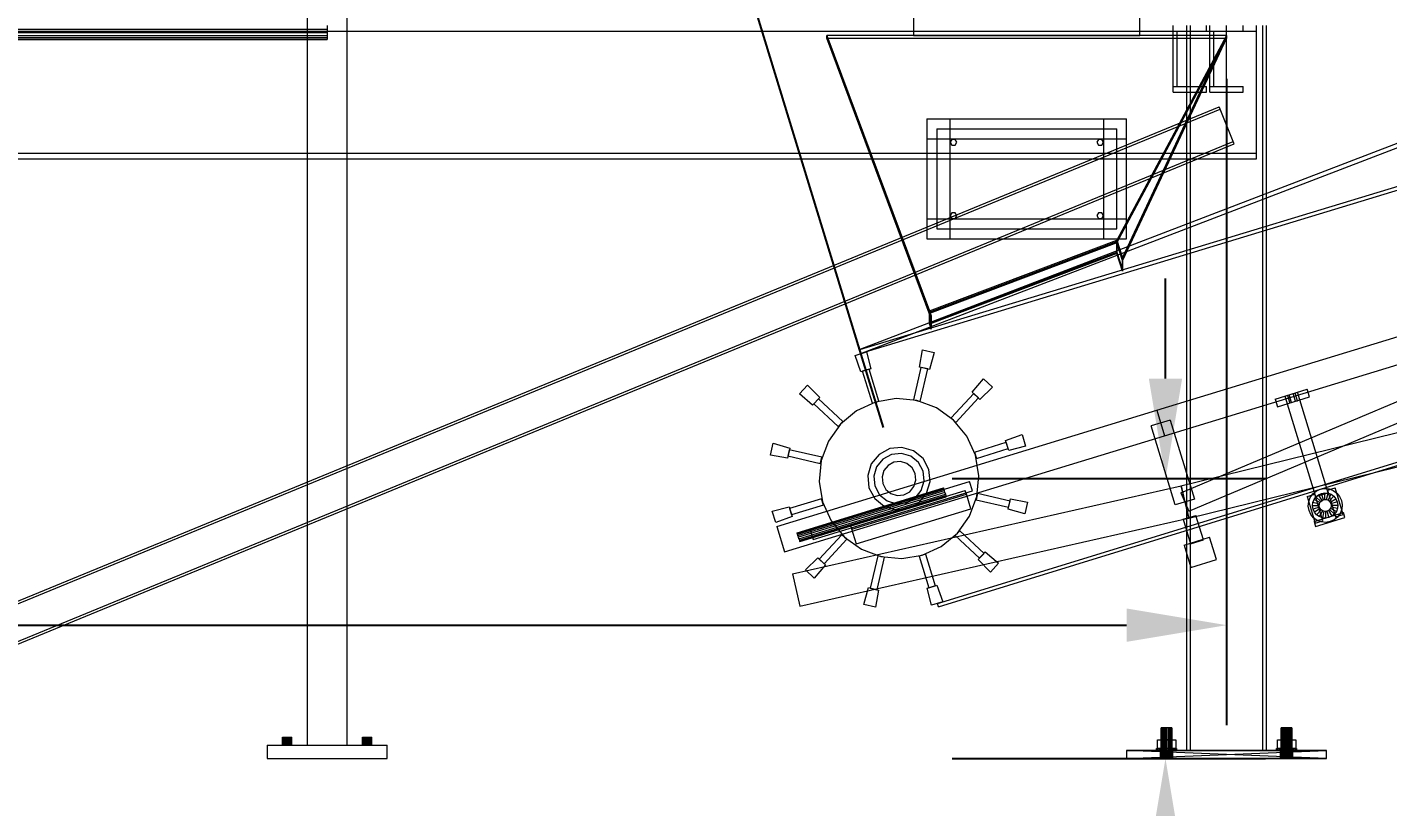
# Model space of a CAD drawing. Header units: millimetres. Extents: x -1970 to 34302, y -65268 to 6837.
# Drawn here: x 14969 to 17011, y -73 to 1097 of the extents above; entities that cross this region are included whole.
import ezdxf

# ---------------------------------------------------------------- set-up
doc = ezdxf.new("R2010")
doc.units = ezdxf.units.MM
for name, color, linetype, lineweight in [('COTAS_O', 1, 'Continuous', 0), ('COTAS_P', 1, 'Continuous', 0), ('lateral_C02', 7, 'Continuous', 0), ('lateral_mezcladora', 7, 'Continuous', 0), ('lateral_mix-C02', 7, 'Continuous', 0)]:
    doc.layers.add(name, color=color, linetype=linetype, lineweight=lineweight)
doc.dimstyles.new('R19_100', dxfattribs={"dimtxt": 250, "dimasz": 150, "dimexe": 150, "dimexo": 80, "dimgap": 100, "dimtad": 1, "dimtih": 1, "dimtoh": 1, "dimdsep": 46, "dimcen": 0.09, "dimadec": 0, "dimazin": 0, "dimtfac": 1, "dimtdec": 4, "dimtofl": 0, "dimtmove": 0, "dimatfit": 3, "dimfxl": 1, "dimtolj": 1, "dimtzin": 0, "dimarcsym": 0})

# ---------------------------------------------------------------- blocks, each defined once
blk = doc.blocks.new('*D3')
at = {"layer": 'COTAS_P', "color": 0, "lineweight": -2, "transparency": 16777216}
for p, q in [((25334.8, 3271.6), (25051.3, 4199.2)), ((16158.2, 1324.5), (24951.7, 4011.9)), ((16254.4, 496.5), (15970.9, 1424.2))]:
    blk.add_line(p, q, dxfattribs=at)
at = {"layer": 'COTAS_P', "color": 0, "transparency": 16777216}
for points in [[(24944.4, 4035.8), (24959, 3988), (25095.1, 4055.8)], [(16150.9, 1348.5), (16165.5, 1300.6), (16014.7, 1280.7)]]:
    blk.add_solid(points, dxfattribs=at)
at = {"layer": 'Defpoints', "color": 0, "transparency": 16777216}
for p in [(25095.1, 4055.8), (25358.2, 3195.1), (16277.8, 420)]:
    blk.add_point(p, dxfattribs=at)
blk = doc.blocks.new('*D4')
at = {"layer": 'COTAS_P', "color": 0, "lineweight": -2, "transparency": 16777216}
for p, q in [((16677.8, 570), (16677.8, 720)), ((16357.8, 420), (16827.8, 420)), ((16357.8, 0), (16827.8, 0)), ((16677.8, -150), (16677.8, -300))]:
    blk.add_line(p, q, dxfattribs=at)
at = {"layer": 'COTAS_P', "color": 0, "transparency": 16777216}
for points in [[(16652.8, 570), (16702.8, 570), (16677.8, 420)], [(16652.8, -150), (16702.8, -150), (16677.8, 0)]]:
    blk.add_solid(points, dxfattribs=at)
at = {"layer": 'Defpoints', "color": 0, "transparency": 16777216}
for p in [(16277.8, 420), (16677.8, 420), (16277.8, 0)]:
    blk.add_point(p, dxfattribs=at)
blk = doc.blocks.new('*D16')
at = {"layer": 'COTAS_O', "color": 0, "lineweight": -2, "transparency": 16777216}
for p, q in [((10569.5, 1020), (10569.5, 50)), ((16769.5, 1020), (16769.5, 50)), ((10719.5, 200), (16619.5, 200))]:
    blk.add_line(p, q, dxfattribs=at)
at = {"layer": 'COTAS_O', "color": 0, "transparency": 16777216}
for points in [[(10719.5, 225), (10719.5, 175), (10569.5, 200)], [(16619.5, 225), (16619.5, 175), (16769.5, 200)]]:
    blk.add_solid(points, dxfattribs=at)
at = {"layer": 'Defpoints', "color": 0, "transparency": 16777216}
for p in [(10569.5, 1100), (16769.5, 1100), (16769.5, 200)]:
    blk.add_point(p, dxfattribs=at)
blk = doc.blocks.new('*D22')
at = {"layer": 'COTAS_P', "color": 0, "lineweight": -2, "transparency": 16777216}
for p, q in [((112.7, -80), (112.7, -2650)), ((34302.1, -80), (34302.1, -2650)), ((262.7, -2500), (34152.1, -2500))]:
    blk.add_line(p, q, dxfattribs=at)
at = {"layer": 'COTAS_P', "color": 0, "transparency": 16777216}
for points in [[(262.7, -2475), (262.7, -2525), (112.7, -2500)], [(34152.1, -2475), (34152.1, -2525), (34302.1, -2500)]]:
    blk.add_solid(points, dxfattribs=at)
at = {"layer": 'Defpoints', "color": 0, "transparency": 16777216}
for p in [(112.7, 0), (34302.1, 0), (34302.1, -2500)]:
    blk.add_point(p, dxfattribs=at)

msp = doc.modelspace()

# ---------------------------------------------------------------- linework, layer by layer
at = {"layer": 'lateral_C02'}
for p, q in [((16335.427, 232.465), (25411.088, 3023.01)), ((16336.897, 227.686), (25412.557, 3018.231)), ((17117.237, 958.241), (16218.999, 613.472)), ((16220.742, 607.731), (17118.98, 952.5)), ((16218.999, 613.472), (17137.241, 892.383)), ((17138.984, 886.642), (16220.742, 607.731)), ((16664.683, 522.561), (17812.288, 873.28)), ((16700.934, 398.667), (17812.298, 867.971)), ((16712.605, 371.03), (17823.969, 840.334)), ((16676.374, 484.308), (17823.979, 835.026)), ((16700.787, 409.122), (17867.681, 696.723)), ((16712.752, 360.575), (17879.647, 648.175)), ((16220.742, 607.731), (16218.999, 613.472)), ((16308.389, 587.219), (16313.109, 612.99)), ((16313.109, 612.99), (16330.641, 608.941)), ((16211.878, 604.807), (16229.086, 610.065)), ((16220.677, 580.128), (16211.878, 604.807)), ((16229.086, 610.065), (16235.587, 584.685)), ((16330.641, 608.941), (16323.58, 583.71)), ((16235.587, 584.685), (16220.677, 580.128)), ((16232.861, 584.039), (16223.298, 581.116)), ((16237.911, 533.299), (16223.298, 581.116)), ((16247.474, 536.222), (16232.861, 584.039)), ((16299.9, 538.047), (16311.153, 586.764)), ((16323.58, 583.71), (16308.389, 587.219)), ((16309.643, 535.796), (16320.896, 584.513)), ((16320.896, 584.513), (16311.153, 586.764)), ((16128.302, 547.104), (16140.575, 560.262)), ((16140.575, 560.262), (16158.895, 541.532)), ((16387.896, 549.504), (16404.869, 569.462)), ((16418.027, 557.189), (16399.297, 538.869)), ((16404.869, 569.462), (16418.027, 557.189)), ((16842.564, 539.279), (16890.381, 553.893)), ((16893.888, 542.417), (16890.381, 553.893)), ((16148.261, 530.131), (16128.302, 547.104)), ((16158.895, 541.532), (16148.261, 530.131)), ((16156.858, 539.61), (16150.037, 532.297)), ((16186.601, 498.193), (16150.037, 532.297)), ((16193.422, 505.506), (16156.858, 539.61)), ((16242.693, 534.76), (16214.186, 521.773)), ((16237.911, 533.299), (16247.474, 536.222)), ((16273.59, 539.927), (16242.693, 534.76)), ((16304.772, 536.921), (16273.59, 539.927)), ((16299.9, 538.047), (16309.643, 535.796)), ((16334.113, 525.947), (16304.772, 536.921)), ((16355.958, 511.164), (16390.062, 547.728)), ((16363.271, 504.343), (16397.375, 540.907)), ((16399.297, 538.869), (16387.896, 549.504)), ((16397.375, 540.907), (16390.062, 547.728)), ((16842.564, 539.279), (16846.071, 527.803)), ((16846.071, 527.803), (16893.888, 542.417)), ((16856.909, 543.663), (16876.036, 549.509)), ((16856.909, 543.663), (16902.963, 392.967)), ((16860.734, 544.832), (16863.603, 545.709)), ((16860.734, 544.832), (16864.242, 533.356)), ((16863.603, 545.709), (16869.342, 547.463)), ((16867.111, 534.233), (16863.603, 545.709)), ((16867.111, 534.233), (16864.242, 533.356)), ((16867.111, 534.233), (16872.849, 535.987)), ((16869.342, 547.463), (16872.211, 548.34)), ((16872.849, 535.987), (16869.342, 547.463)), ((16875.718, 536.864), (16872.211, 548.34)), ((16872.849, 535.987), (16875.718, 536.864)), ((16922.09, 398.812), (16876.036, 549.509)), ((16094.515, 348.312), (16664.683, 522.561)), ((16214.186, 521.773), (16190.011, 501.85)), ((16359.614, 507.753), (16334.113, 525.947)), ((16355.958, 511.164), (16363.271, 504.343)), ((16664.683, 522.561), (16676.374, 484.308)), ((16190.011, 501.85), (16171.817, 476.348)), ((16186.601, 498.193), (16193.422, 505.506)), ((16379.537, 483.579), (16359.614, 507.753)), ((16684.874, 507.818), (16656.184, 499.05)), ((16692.425, 380.465), (16656.184, 499.05)), ((16684.874, 507.818), (16721.115, 389.233)), ((16084.774, 455.344), (16088.824, 472.876)), ((16088.824, 472.876), (16114.055, 465.815)), ((16106.206, 310.059), (16676.374, 484.308)), ((16171.817, 476.348), (16160.843, 447.007)), ((16392.525, 455.072), (16379.537, 483.579)), ((16391.064, 459.854), (16438.881, 474.467)), ((16437.893, 477.088), (16462.571, 485.886)), ((16442.449, 462.178), (16437.893, 477.088)), ((16441.803, 464.903), (16438.881, 474.467)), ((16462.571, 485.886), (16467.83, 468.678)), ((16110.546, 450.624), (16084.774, 455.344)), ((16114.055, 465.815), (16110.546, 450.624)), ((16113.251, 463.132), (16111.001, 453.388)), ((16159.718, 442.135), (16111.001, 453.388)), ((16161.969, 451.879), (16113.251, 463.132)), ((16159.718, 442.135), (16161.969, 451.879)), ((16247.873, 456.27), (16236.269, 442.07)), ((16253.597, 449.324), (16244.215, 437.844)), ((16264.028, 464.948), (16247.873, 456.27)), ((16266.659, 456.341), (16253.597, 449.324)), ((16282.275, 466.783), (16264.028, 464.948)), ((16281.411, 457.825), (16266.659, 456.341)), ((16295.608, 453.55), (16281.411, 457.825)), ((16299.834, 461.496), (16282.275, 466.783)), ((16307.089, 444.168), (16295.608, 453.55)), ((16314.034, 449.892), (16299.834, 461.496)), ((16322.712, 433.736), (16314.034, 449.892)), ((16391.064, 459.854), (16393.986, 450.29)), ((16397.692, 424.175), (16392.525, 455.072)), ((16393.986, 450.29), (16441.803, 464.903)), ((16467.83, 468.678), (16442.449, 462.178)), ((16160.843, 447.007), (16157.837, 415.825)), ((16236.269, 442.07), (16230.981, 424.51)), ((16244.215, 437.844), (16239.94, 423.646)), ((16255.251, 431.974), (16252.382, 422.447)), ((16261.547, 439.678), (16255.251, 431.974)), ((16270.312, 444.387), (16261.547, 439.678)), ((16280.212, 445.382), (16270.312, 444.387)), ((16289.739, 442.514), (16280.212, 445.382)), ((16297.443, 436.218), (16289.739, 442.514)), ((16302.151, 427.453), (16297.443, 436.218)), ((16314.105, 431.106), (16307.089, 444.168)), ((16315.589, 416.354), (16314.105, 431.106)), ((16324.548, 415.49), (16322.712, 433.736)), ((16118.215, 277.06), (16701.243, 409.23)), ((16144.543, 342.688), (16383.628, 415.755)), ((16157.837, 415.825), (16163.004, 384.928)), ((16230.981, 424.51), (16232.817, 406.264)), ((16239.94, 423.646), (16241.424, 408.894)), ((16241.424, 408.894), (16248.44, 395.832)), ((16252.382, 422.447), (16253.378, 412.547)), ((16253.378, 412.547), (16258.086, 403.782)), ((16300.278, 408.026), (16303.147, 417.553)), ((16303.147, 417.553), (16302.151, 427.453)), ((16311.315, 402.156), (16315.589, 416.354)), ((16319.261, 397.93), (16324.548, 415.49)), ((16388.012, 401.41), (16383.628, 415.755)), ((16394.686, 392.993), (16397.692, 424.175)), ((16700.787, 409.122), (16712.752, 360.575)), ((16701.243, 409.23), (16712.297, 360.467)), ((16161.543, 389.71), (16113.726, 375.097)), ((16124.832, 338.756), (16344.79, 405.977)), ((16124.988, 338.246), (16344.945, 405.467)), ((16125.431, 336.795), (16345.389, 404.016)), ((16126.095, 334.623), (16346.053, 401.844)), ((16346.835, 399.282), (16126.878, 332.061)), ((16127.661, 329.5), (16347.618, 396.721)), ((16128.325, 327.328), (16348.282, 394.549)), ((16128.768, 325.877), (16348.726, 393.098)), ((16128.924, 325.367), (16348.881, 392.588)), ((16148.927, 328.343), (16388.012, 401.41)), ((16164.465, 380.146), (16161.543, 389.71)), ((16205.138, 349.705), (16377.279, 402.312)), ((16206.308, 345.879), (16378.448, 398.487)), ((16206.892, 343.967), (16379.033, 396.574)), ((16232.817, 406.264), (16241.495, 390.108)), ((16241.495, 390.108), (16255.695, 378.504)), ((16248.44, 395.832), (16259.921, 386.45)), ((16258.086, 403.782), (16265.791, 397.486)), ((16265.791, 397.486), (16275.318, 394.618)), ((16275.318, 394.618), (16285.217, 395.613)), ((16285.217, 395.613), (16293.982, 400.322)), ((16288.871, 383.659), (16301.932, 390.676)), ((16293.982, 400.322), (16300.278, 408.026)), ((16301.932, 390.676), (16311.315, 402.156)), ((16307.656, 383.73), (16319.261, 397.93)), ((16344.945, 405.467), (16344.79, 405.977)), ((16345.389, 404.016), (16344.945, 405.467)), ((16346.053, 401.844), (16345.389, 404.016)), ((16346.835, 399.282), (16346.053, 401.844)), ((16346.835, 399.282), (16347.618, 396.721)), ((16347.618, 396.721), (16348.282, 394.549)), ((16348.282, 394.549), (16348.726, 393.098)), ((16348.726, 393.098), (16348.881, 392.588)), ((16379.033, 396.574), (16377.279, 402.312)), ((16385.755, 374.579), (16378.448, 398.487)), ((16383.712, 363.652), (16394.686, 392.993)), ((16395.811, 397.865), (16393.561, 388.121)), ((16393.561, 388.121), (16442.278, 376.868)), ((16395.811, 397.865), (16444.529, 386.612)), ((16441.475, 374.185), (16444.983, 389.376)), ((16444.983, 389.376), (16470.755, 384.656)), ((16721.115, 389.233), (16692.425, 380.465)), ((16700.934, 398.667), (16712.605, 371.03)), ((16890.318, 393.285), (16901.794, 396.792)), ((16890.318, 393.285), (16902.593, 353.119)), ((16892.747, 385.348), (16895.07, 391.559)), ((16895.07, 391.559), (16898.921, 396.957)), ((16898.921, 396.957), (16904.038, 401.174)), ((16898.983, 383.908), (16900.72, 388.554)), ((16900.72, 388.554), (16903.601, 392.591)), ((16909.549, 383.858), (16900.72, 388.554)), ((16914.069, 356.626), (16901.794, 396.792)), ((16902.963, 392.967), (16922.09, 398.812)), ((16903.601, 392.591), (16907.429, 395.746)), ((16910.914, 385.771), (16903.601, 392.591)), ((16904.038, 401.174), (16910.072, 403.923)), ((16907.429, 395.746), (16911.942, 397.802)), ((16912.727, 387.265), (16907.429, 395.746)), ((16910.072, 403.923), (16916.612, 405.017)), ((16911.942, 397.802), (16916.834, 398.62)), ((16914.865, 388.239), (16911.942, 397.802)), ((16912.727, 387.265), (16914.865, 388.239)), ((16914.865, 388.239), (16917.182, 388.627)), ((16916.612, 405.017), (16923.212, 404.38)), ((16917.182, 388.627), (16916.834, 398.62)), ((16916.834, 398.62), (16921.771, 398.145)), ((16917.182, 388.627), (16919.521, 388.401)), ((16919.521, 388.401), (16921.771, 398.145)), ((16919.521, 388.401), (16921.721, 387.578)), ((16920.921, 402.638), (16932.397, 406.145)), ((16920.921, 402.638), (16933.196, 362.472)), ((16921.721, 387.578), (16926.417, 396.407)), ((16921.771, 398.145), (16926.417, 396.407)), ((16923.212, 404.38), (16929.422, 402.058)), ((16923.634, 386.213), (16930.455, 393.526)), ((16925.128, 384.4), (16933.609, 389.699)), ((16926.417, 396.407), (16930.455, 393.526)), ((16929.422, 402.058), (16934.82, 398.206)), ((16930.455, 393.526), (16933.609, 389.699)), ((16944.672, 365.979), (16932.397, 406.145)), ((16933.609, 389.699), (16935.666, 385.185)), ((16934.82, 398.206), (16939.037, 393.09)), ((16939.037, 393.09), (16941.786, 387.056)), ((16087.699, 371.322), (16113.08, 377.822)), ((16092.958, 354.114), (16087.699, 371.322)), ((16113.08, 377.822), (16117.637, 362.912)), ((16113.726, 375.097), (16116.649, 365.533)), ((16164.465, 380.146), (16116.649, 365.533)), ((16163.004, 384.928), (16175.992, 356.421)), ((16213.614, 321.971), (16385.755, 374.579)), ((16255.695, 378.504), (16273.255, 373.217)), ((16259.921, 386.45), (16274.118, 382.175)), ((16273.255, 373.217), (16291.501, 375.052)), ((16274.118, 382.175), (16288.871, 383.659)), ((16291.501, 375.052), (16307.656, 383.73)), ((16466.705, 367.124), (16441.475, 374.185)), ((16442.278, 376.868), (16444.529, 386.612)), ((16470.755, 384.656), (16466.705, 367.124)), ((16892.111, 378.748), (16892.747, 385.348)), ((16893.204, 372.208), (16892.111, 378.748)), ((16895.953, 366.174), (16893.204, 372.208)), ((16898.507, 378.971), (16898.983, 383.908)), ((16908.501, 379.319), (16898.507, 378.971)), ((16899.325, 374.079), (16898.507, 378.971)), ((16908.726, 381.657), (16898.983, 383.908)), ((16908.888, 377.002), (16899.325, 374.079)), ((16901.381, 369.565), (16899.325, 374.079)), ((16900.76, 355.696), (16944.752, 369.14)), ((16909.862, 374.864), (16901.381, 369.565)), ((16904.536, 365.738), (16901.381, 369.565)), ((16911.356, 373.05), (16904.536, 365.738)), ((16908.501, 379.319), (16908.726, 381.657)), ((16908.888, 377.002), (16908.501, 379.319)), ((16913.269, 371.686), (16908.573, 362.857)), ((16908.726, 381.657), (16909.549, 383.858)), ((16909.862, 374.864), (16908.888, 377.002)), ((16909.549, 383.858), (16910.914, 385.771)), ((16911.356, 373.05), (16909.862, 374.864)), ((16910.914, 385.771), (16912.727, 387.265)), ((16913.269, 371.686), (16911.356, 373.05)), ((16915.47, 370.863), (16913.219, 361.119)), ((16915.47, 370.863), (16913.269, 371.686)), ((16917.808, 370.637), (16915.47, 370.863)), ((16920.126, 371.025), (16917.808, 370.637)), ((16917.808, 370.637), (16918.156, 360.643)), ((16922.264, 371.999), (16920.126, 371.025)), ((16920.126, 371.025), (16923.048, 361.462)), ((16921.721, 387.578), (16923.634, 386.213)), ((16924.077, 373.493), (16922.264, 371.999)), ((16922.264, 371.999), (16927.562, 363.518)), ((16923.634, 386.213), (16925.128, 384.4)), ((16925.441, 375.406), (16924.077, 373.493)), ((16924.077, 373.493), (16931.389, 366.672)), ((16925.128, 384.4), (16926.102, 382.262)), ((16926.264, 377.606), (16925.441, 375.406)), ((16925.441, 375.406), (16934.27, 370.71)), ((16935.666, 385.185), (16926.102, 382.262)), ((16926.102, 382.262), (16926.49, 379.945)), ((16926.49, 379.945), (16926.264, 377.606)), ((16926.264, 377.606), (16936.008, 375.356)), ((16926.49, 379.945), (16936.484, 380.293)), ((16934.27, 370.71), (16931.389, 366.672)), ((16936.008, 375.356), (16934.27, 370.71)), ((16935.666, 385.185), (16936.484, 380.293)), ((16936.484, 380.293), (16936.008, 375.356)), ((16939.921, 367.705), (16936.07, 362.307)), ((16942.244, 373.915), (16939.921, 367.705)), ((16941.786, 387.056), (16942.88, 380.516)), ((16942.88, 380.516), (16942.244, 373.915)), ((16947.09, 361.489), (16944.752, 369.14)), ((16117.637, 362.912), (16092.958, 354.114)), ((16094.515, 348.312), (16106.206, 310.059)), ((16129.269, 228.297), (16712.297, 360.467)), ((16175.992, 356.421), (16195.915, 332.247)), ((16205.138, 349.705), (16206.892, 343.967)), ((16365.518, 338.15), (16383.712, 363.652)), ((16704.221, 358.974), (16723.347, 364.819)), ((16704.221, 358.974), (16715.478, 322.138)), ((16734.605, 327.983), (16723.347, 364.819)), ((16900.17, 361.057), (16895.953, 366.174)), ((16905.568, 357.206), (16900.17, 361.057)), ((16900.76, 355.696), (16903.098, 348.045)), ((16902.593, 353.119), (16914.069, 356.626)), ((16903.098, 348.045), (16947.09, 361.489)), ((16908.573, 362.857), (16904.536, 365.738)), ((16911.779, 354.884), (16905.568, 357.206)), ((16913.219, 361.119), (16908.573, 362.857)), ((16918.379, 354.247), (16911.779, 354.884)), ((16918.156, 360.643), (16913.219, 361.119)), ((16923.048, 361.462), (16918.156, 360.643)), ((16924.919, 355.341), (16918.379, 354.247)), ((16927.562, 363.518), (16923.048, 361.462)), ((16930.953, 358.09), (16924.919, 355.341)), ((16931.389, 366.672), (16927.562, 363.518)), ((16936.07, 362.307), (16930.953, 358.09)), ((16933.196, 362.472), (16944.672, 365.979)), ((16124.988, 338.246), (16124.832, 338.756)), ((16125.431, 336.795), (16124.988, 338.246)), ((16126.095, 334.623), (16125.431, 336.795)), ((16126.878, 332.061), (16126.095, 334.623)), ((16127.661, 329.5), (16126.878, 332.061)), ((16127.661, 329.5), (16128.325, 327.328)), ((16128.325, 327.328), (16128.768, 325.877)), ((16144.543, 342.688), (16148.927, 328.343)), ((16192.259, 335.657), (16158.155, 299.093)), ((16199.571, 328.836), (16165.467, 292.272)), ((16199.571, 328.836), (16192.259, 335.657)), ((16195.915, 332.247), (16221.416, 314.053)), ((16206.308, 345.879), (16213.614, 321.971)), ((16341.344, 318.227), (16365.518, 338.15)), ((16368.928, 341.807), (16362.108, 334.494)), ((16362.108, 334.494), (16398.671, 300.39)), ((16368.928, 341.807), (16405.492, 307.703)), ((16705.623, 320.171), (16743.876, 331.862)), ((16715.478, 322.138), (16734.605, 327.983)), ((16754.105, 298.39), (16743.876, 331.862)), ((16128.768, 325.877), (16128.924, 325.367)), ((16221.416, 314.053), (16250.758, 303.079)), ((16317.618, 306.701), (16308.055, 303.778)), ((16312.836, 305.24), (16341.344, 318.227)), ((16317.618, 306.701), (16332.231, 258.884)), ((16396.634, 298.468), (16407.268, 309.869)), ((16398.671, 300.39), (16405.492, 307.703)), ((16407.268, 309.869), (16427.227, 292.896)), ((16705.623, 320.171), (16715.852, 286.7)), ((16137.502, 282.811), (16156.232, 301.131)), ((16167.634, 290.496), (16150.661, 270.538)), ((16156.232, 301.131), (16167.634, 290.496)), ((16158.155, 299.093), (16165.467, 292.272)), ((16245.886, 304.204), (16234.633, 255.487)), ((16255.629, 301.953), (16244.376, 253.236)), ((16255.629, 301.953), (16245.886, 304.204)), ((16250.758, 303.079), (16281.939, 300.073)), ((16281.939, 300.073), (16312.836, 305.24)), ((16308.055, 303.778), (16322.668, 255.961)), ((16414.954, 279.738), (16396.634, 298.468)), ((16427.227, 292.896), (16414.954, 279.738)), ((16715.852, 286.7), (16754.105, 298.39)), ((16118.215, 277.06), (16129.269, 228.297)), ((16150.661, 270.538), (16137.502, 282.811)), ((16224.888, 231.059), (16231.949, 256.29)), ((16231.949, 256.29), (16247.14, 252.781)), ((16234.633, 255.487), (16244.376, 253.236)), ((16247.14, 252.781), (16242.42, 227.01)), ((16319.942, 255.315), (16334.853, 259.872)), ((16326.443, 229.935), (16319.942, 255.315)), ((16322.668, 255.961), (16332.231, 258.884)), ((16334.853, 259.872), (16343.651, 235.193)), ((16242.42, 227.01), (16224.888, 231.059)), ((16343.651, 235.193), (16326.443, 229.935)), ((16336.897, 227.686), (16335.427, 232.465))]:
    msp.add_line(p, q, dxfattribs=at)
at = {"layer": 'lateral_mezcladora'}
for p, q in [((15389.529, 2610), (15389.529, 20)), ((15449.529, 20), (15449.529, 2610)), ((16299.529, 1115), (16299.529, 1085)), ((16639.529, 1085), (16639.529, 1115)), ((10494.529, 1091.5), (16814.529, 1091.5)), ((10569.529, 1091.5), (16769.529, 1091.5)), ((14869.529, 1094.513), (15419.529, 1094.513)), ((14869.529, 1089.4), (15419.529, 1089.4)), ((14869.529, 1085.009), (15419.529, 1085.009)), ((15419.529, 1100), (15419.529, 1094.513)), ((15419.529, 1094.513), (15419.529, 1089.4)), ((15419.529, 1089.4), (15419.529, 1085.009)), ((15419.529, 1085.009), (15419.529, 1081.64)), ((16299.529, 1085), (16639.529, 1085)), ((16689.529, 1091.5), (16689.529, 1100)), ((16689.529, 1091.5), (16739.529, 1091.5)), ((16689.529, 1091.5), (16695.529, 1091.5)), ((16689.529, 1008.5), (16689.529, 1091.5)), ((16695.529, 1008.5), (16695.529, 1091.5)), ((16709.529, 1100), (16709.529, 12)), ((16715.529, 12), (16715.529, 1100)), ((16739.529, 1091.5), (16739.529, 1100)), ((16744.529, 1091.5), (16744.529, 1100)), ((16744.529, 1091.5), (16794.529, 1091.5)), ((16744.529, 1091.5), (16750.529, 1091.5)), ((16744.529, 1008.5), (16744.529, 1091.5)), ((16750.529, 1008.5), (16750.529, 1091.5)), ((16769.529, 1091.5), (16769.529, 1100)), ((16769.529, 908.5), (16769.529, 1091.5)), ((16794.529, 1091.5), (16794.529, 1100)), ((16814.529, 1091.5), (16814.529, 1100)), ((16814.529, 908.5), (16814.529, 1091.5)), ((16823.529, 1100), (16823.529, 12)), ((16829.529, 12), (16829.529, 1100)), ((14869.529, 1081.64), (15419.529, 1081.64)), ((14869.529, 1079.522), (15419.529, 1079.522)), ((14869.529, 1078.8), (15419.529, 1078.8)), ((15419.529, 1081.64), (15419.529, 1079.522)), ((15419.529, 1079.522), (15419.529, 1078.8)), ((16689.529, 1008.5), (16739.529, 1008.5)), ((16689.529, 1000), (16689.529, 1008.5)), ((16689.529, 1008.5), (16695.529, 1008.5)), ((16739.529, 1000), (16739.529, 1008.5)), ((16744.529, 1008.5), (16794.529, 1008.5)), ((16744.529, 1000), (16744.529, 1008.5)), ((16744.529, 1008.5), (16750.529, 1008.5)), ((16794.529, 1000), (16794.529, 1008.5)), ((16689.529, 1000), (16739.529, 1000)), ((16744.529, 1000), (16794.529, 1000)), ((14691.451, 127.745), (16758.117, 977.745)), ((14692.972, 124.046), (16759.639, 974.046)), ((16759.639, 974.046), (16758.117, 977.745)), ((16779.418, 925.954), (16759.639, 974.046)), ((14712.752, 75.954), (16779.418, 925.954)), ((14714.273, 72.255), (16780.94, 922.255)), ((16780.94, 922.255), (16779.418, 925.954)), ((10494.529, 908.5), (16814.529, 908.5)), ((10494.529, 900), (16814.529, 900)), ((10569.529, 908.5), (16769.529, 908.5)), ((10569.529, 900), (16769.529, 900)), ((16769.529, 900), (16769.529, 908.5)), ((16814.529, 900), (16814.529, 908.5)), ((16671.801, 46), (16671.529, 46)), ((16671.529, 0), (16671.529, 46)), ((16672.6, 46), (16671.801, 46)), ((16671.801, 0), (16671.801, 46)), ((16673.872, 46), (16672.6, 46)), ((16672.6, 0), (16672.6, 46)), ((16675.529, 46), (16673.872, 46)), ((16673.872, 0), (16673.872, 46)), ((16677.458, 46), (16675.529, 46)), ((16675.529, 0), (16675.529, 46)), ((16679.529, 46), (16677.458, 46)), ((16677.458, 0), (16677.458, 46)), ((16681.599, 46), (16679.529, 46)), ((16679.529, 0), (16679.529, 46)), ((16683.529, 46), (16681.599, 46)), ((16681.599, 0), (16681.599, 46)), ((16685.185, 46), (16683.529, 46)), ((16683.529, 0), (16683.529, 46)), ((16686.457, 46), (16685.185, 46)), ((16685.185, 0), (16685.185, 46)), ((16687.256, 46), (16686.457, 46)), ((16686.457, 0), (16686.457, 46)), ((16687.529, 46), (16687.256, 46)), ((16687.256, 0), (16687.256, 46)), ((16687.529, 46), (16687.529, 0)), ((16851.801, 46), (16851.529, 46)), ((16851.529, 0), (16851.529, 46)), ((16852.6, 46), (16851.801, 46)), ((16851.801, 0), (16851.801, 46)), ((16853.872, 46), (16852.6, 46)), ((16852.6, 0), (16852.6, 46)), ((16855.529, 46), (16853.872, 46)), ((16853.872, 0), (16853.872, 46)), ((16857.458, 46), (16855.529, 46)), ((16855.529, 0), (16855.529, 46)), ((16859.529, 46), (16857.458, 46)), ((16857.458, 0), (16857.458, 46)), ((16861.599, 46), (16859.529, 46)), ((16859.529, 0), (16859.529, 46)), ((16863.529, 46), (16861.599, 46)), ((16861.599, 0), (16861.599, 46)), ((16865.185, 46), (16863.529, 46)), ((16863.529, 0), (16863.529, 46)), ((16866.457, 46), (16865.185, 46)), ((16865.185, 0), (16865.185, 46)), ((16867.256, 46), (16866.457, 46)), ((16866.457, 0), (16866.457, 46)), ((16867.529, 46), (16867.256, 46)), ((16867.256, 0), (16867.256, 46)), ((16867.529, 46), (16867.529, 0)), ((15352.529, 32), (15352.767, 32)), ((15352.529, 32), (15352.529, 20)), ((15352.767, 32), (15353.466, 32)), ((15352.767, 20), (15352.767, 32)), ((15353.466, 32), (15354.579, 32)), ((15353.466, 20), (15353.466, 32)), ((15354.579, 32), (15356.029, 32)), ((15354.579, 20), (15354.579, 32)), ((15356.029, 32), (15357.717, 32)), ((15356.029, 20), (15356.029, 32)), ((15357.717, 32), (15359.529, 32)), ((15357.717, 20), (15357.717, 32)), ((15359.529, 32), (15361.34, 32)), ((15359.529, 20), (15359.529, 32)), ((15361.34, 32), (15363.029, 32)), ((15361.34, 20), (15361.34, 32)), ((15363.029, 32), (15364.478, 32)), ((15363.029, 20), (15363.029, 32)), ((15364.478, 32), (15365.591, 32)), ((15364.478, 20), (15364.478, 32)), ((15365.591, 32), (15366.29, 32)), ((15365.591, 20), (15365.591, 32)), ((15366.29, 32), (15366.529, 32)), ((15366.29, 20), (15366.29, 32)), ((15366.529, 20), (15366.529, 32)), ((15472.529, 32), (15472.767, 32)), ((15472.529, 32), (15472.529, 20)), ((15472.767, 32), (15473.466, 32)), ((15472.767, 20), (15472.767, 32)), ((15473.466, 32), (15474.579, 32)), ((15473.466, 20), (15473.466, 32)), ((15474.579, 32), (15476.029, 32)), ((15474.579, 20), (15474.579, 32)), ((15476.029, 32), (15477.717, 32)), ((15476.029, 20), (15476.029, 32)), ((15477.717, 32), (15479.529, 32)), ((15477.717, 20), (15477.717, 32)), ((15479.529, 32), (15481.34, 32)), ((15479.529, 20), (15479.529, 32)), ((15481.34, 32), (15483.029, 32)), ((15481.34, 20), (15481.34, 32)), ((15483.029, 32), (15484.478, 32)), ((15483.029, 20), (15483.029, 32)), ((15484.478, 32), (15485.591, 32)), ((15484.478, 20), (15484.478, 32)), ((15485.591, 32), (15486.29, 32)), ((15485.591, 20), (15485.591, 32)), ((15486.29, 32), (15486.529, 32)), ((15486.29, 20), (15486.29, 32)), ((15486.529, 20), (15486.529, 32)), ((16665.679, 15), (16665.679, 28)), ((16665.679, 28), (16672.604, 28)), ((16665.679, 28), (16671.529, 28)), ((16675.529, 28), (16671.529, 28)), ((16671.529, 28), (16671.529, 15)), ((16672.604, 15), (16672.604, 28)), ((16672.604, 28), (16686.454, 28)), ((16672.604, 28), (16675.529, 28)), ((16683.529, 28), (16675.529, 28)), ((16675.529, 28), (16675.529, 15)), ((16687.529, 28), (16683.529, 28)), ((16683.529, 28), (16683.529, 15)), ((16686.454, 28), (16683.529, 28)), ((16686.454, 15), (16686.454, 28)), ((16686.454, 28), (16693.379, 28)), ((16687.529, 15), (16687.529, 28)), ((16687.529, 28), (16693.379, 28)), ((16693.379, 28), (16693.379, 15)), ((16845.679, 15), (16845.679, 28)), ((16845.679, 28), (16852.604, 28)), ((16845.679, 28), (16851.529, 28)), ((16855.529, 28), (16851.529, 28)), ((16851.529, 28), (16851.529, 15)), ((16852.604, 15), (16852.604, 28)), ((16852.604, 28), (16866.454, 28)), ((16852.604, 28), (16855.529, 28)), ((16863.529, 28), (16855.529, 28)), ((16855.529, 28), (16855.529, 15)), ((16867.529, 28), (16863.529, 28)), ((16863.529, 28), (16863.529, 15)), ((16866.454, 28), (16863.529, 28)), ((16866.454, 15), (16866.454, 28)), ((16866.454, 28), (16873.379, 28)), ((16867.529, 15), (16867.529, 28)), ((16867.529, 28), (16873.379, 28)), ((16873.379, 28), (16873.379, 15)), ((15329.529, 20), (15509.529, 20)), ((15329.529, 20), (15329.529, 0)), ((15329.529, 0), (15509.529, 0)), ((15352.767, 20), (15352.529, 20)), ((15352.767, 20), (15353.466, 20)), ((15353.466, 20), (15354.579, 20)), ((15354.579, 20), (15356.029, 20)), ((15356.029, 20), (15357.717, 20)), ((15357.717, 20), (15359.529, 20)), ((15359.529, 20), (15361.34, 20)), ((15361.34, 20), (15363.029, 20)), ((15363.029, 20), (15364.478, 20)), ((15364.478, 20), (15365.591, 20)), ((15365.591, 20), (15366.29, 20)), ((15366.29, 20), (15366.529, 20)), ((15389.529, 20), (15449.529, 20)), ((15472.767, 20), (15472.529, 20)), ((15472.767, 20), (15473.466, 20)), ((15473.466, 20), (15474.579, 20)), ((15474.579, 20), (15476.029, 20)), ((15476.029, 20), (15477.717, 20)), ((15477.717, 20), (15479.529, 20)), ((15479.529, 20), (15481.34, 20)), ((15481.34, 20), (15483.029, 20)), ((15483.029, 20), (15484.478, 20)), ((15484.478, 20), (15485.591, 20)), ((15485.591, 20), (15486.29, 20)), ((15486.29, 20), (15486.529, 20)), ((15509.529, 0), (15509.529, 20)), ((16670.529, 12), (16619.529, 12)), ((16619.529, 12), (16670.702, 12)), ((16619.529, 12), (16671.214, 12)), ((16619.529, 12), (16672.045, 12)), ((16619.529, 12), (16673.165, 12)), ((16619.529, 12), (16674.528, 12)), ((16619.529, 12), (16676.084, 12)), ((16619.529, 12), (16677.773, 12)), ((16619.529, 12), (16679.529, 12)), ((16619.529, 12), (16681.284, 12)), ((16919.529, 12), (16619.529, 12)), ((16619.529, 12), (16682.973, 12)), ((16619.529, 12), (16684.529, 12)), ((16619.529, 12), (16685.893, 12)), ((16919.529, 0), (16619.529, 12)), ((16619.529, 12), (16619.529, 0)), ((16619.529, 0), (16919.529, 12)), ((16619.529, 0), (16670.529, 0)), ((16670.702, 0), (16619.529, 0)), ((16671.214, 0), (16619.529, 0)), ((16672.045, 0), (16619.529, 0)), ((16673.165, 0), (16619.529, 0)), ((16674.528, 0), (16619.529, 0)), ((16676.084, 0), (16619.529, 0)), ((16677.773, 0), (16619.529, 0)), ((16679.529, 0), (16619.529, 0)), ((16681.284, 0), (16619.529, 0)), ((16619.529, 0), (16919.529, 0)), ((16682.973, 0), (16619.529, 0)), ((16684.529, 0), (16619.529, 0)), ((16685.893, 0), (16619.529, 0)), ((16664.529, 12), (16664.529, 15)), ((16664.529, 15), (16665.04, 15)), ((16664.529, 15), (16670.529, 15)), ((16665.04, 12), (16664.529, 12)), ((16670.529, 12), (16664.529, 12)), ((16665.04, 12), (16665.04, 15)), ((16665.04, 15), (16666.538, 15)), ((16665.04, 15), (16670.835, 15)), ((16666.538, 12), (16665.04, 12)), ((16670.835, 12), (16665.04, 12)), ((16672.604, 15), (16665.679, 15)), ((16671.529, 15), (16665.679, 15)), ((16666.538, 12), (16666.538, 15)), ((16666.538, 15), (16668.922, 15)), ((16666.538, 15), (16671.734, 15)), ((16668.922, 12), (16666.538, 12)), ((16671.734, 12), (16666.538, 12)), ((16668.922, 12), (16668.922, 15)), ((16668.922, 15), (16672.029, 15)), ((16668.922, 15), (16673.165, 15)), ((16672.029, 12), (16668.922, 12)), ((16673.165, 12), (16668.922, 12)), ((16670.835, 15), (16670.529, 15)), ((16670.529, 15), (16670.529, 12)), ((16670.702, 12), (16670.529, 12)), ((16670.529, 0), (16670.702, 12)), ((16670.529, 0), (16670.529, 12)), ((16670.702, 0), (16670.529, 12)), ((16670.529, 12), (16670.835, 12)), ((16670.529, 0), (16670.702, 0)), ((16671.214, 12), (16670.702, 12)), ((16670.702, 0), (16671.214, 12)), ((16670.702, 0), (16670.702, 12)), ((16671.214, 0), (16670.702, 12)), ((16670.702, 0), (16671.214, 0)), ((16671.734, 15), (16670.835, 15)), ((16670.835, 15), (16670.835, 12)), ((16670.835, 12), (16671.734, 12)), ((16672.045, 12), (16671.214, 12)), ((16671.214, 0), (16672.045, 12)), ((16671.214, 0), (16671.214, 12)), ((16672.045, 0), (16671.214, 12)), ((16671.214, 0), (16672.045, 0)), ((16671.529, 15), (16675.529, 15)), ((16671.801, 0), (16671.529, 0)), ((16673.165, 15), (16671.734, 15)), ((16671.734, 15), (16671.734, 12)), ((16671.734, 12), (16673.165, 12)), ((16672.6, 0), (16671.801, 0)), ((16672.029, 12), (16672.029, 15)), ((16672.029, 15), (16675.646, 15)), ((16672.029, 15), (16675.029, 15)), ((16675.646, 12), (16672.029, 12)), ((16675.029, 12), (16672.029, 12)), ((16673.165, 12), (16672.045, 12)), ((16672.045, 12), (16685.893, 12)), ((16672.045, 0), (16673.165, 12)), ((16672.045, 0), (16672.045, 12)), ((16673.165, 0), (16672.045, 12)), ((16672.045, 0), (16673.165, 0)), ((16685.893, 0), (16672.045, 0)), ((16673.872, 0), (16672.6, 0)), ((16686.454, 15), (16672.604, 15)), ((16675.529, 15), (16672.604, 15)), ((16675.029, 15), (16673.165, 15)), ((16673.165, 15), (16673.165, 12)), ((16674.528, 12), (16673.165, 12)), ((16673.165, 12), (16685.893, 12)), ((16673.165, 12), (16859.529, 12)), ((16673.165, 12), (16861.284, 12)), ((16673.165, 12), (16862.973, 12)), ((16673.165, 12), (16864.529, 12)), ((16673.165, 12), (16865.893, 12)), ((16673.165, 0), (16674.528, 12)), ((16673.165, 0), (16673.165, 12)), ((16674.528, 0), (16673.165, 12)), ((16673.165, 12), (16675.029, 12)), ((16673.165, 0), (16674.528, 0)), ((16685.893, 0), (16673.165, 0)), ((16859.529, 0), (16673.165, 0)), ((16861.284, 0), (16673.165, 0)), ((16862.973, 0), (16673.165, 0)), ((16864.529, 0), (16673.165, 0)), ((16865.893, 0), (16673.165, 0)), ((16675.529, 0), (16673.872, 0)), ((16676.084, 12), (16674.528, 12)), ((16674.528, 12), (16865.893, 12)), ((16674.528, 0), (16676.084, 12)), ((16674.528, 0), (16674.528, 12)), ((16676.084, 0), (16674.528, 12)), ((16674.528, 0), (16676.084, 0)), ((16865.893, 0), (16674.528, 0)), ((16677.199, 15), (16675.029, 15)), ((16675.029, 15), (16675.029, 12)), ((16675.029, 12), (16677.199, 12)), ((16675.529, 15), (16683.529, 15)), ((16677.458, 0), (16675.529, 0)), ((16675.646, 12), (16675.646, 15)), ((16675.646, 15), (16679.529, 15)), ((16675.646, 15), (16677.199, 15)), ((16679.529, 12), (16675.646, 12)), ((16677.199, 12), (16675.646, 12)), ((16677.773, 12), (16676.084, 12)), ((16676.084, 12), (16865.893, 12)), ((16676.084, 0), (16677.773, 12)), ((16676.084, 0), (16676.084, 12)), ((16677.773, 0), (16676.084, 12)), ((16676.084, 0), (16677.773, 0)), ((16865.893, 0), (16676.084, 0)), ((16679.529, 15), (16677.199, 15)), ((16677.199, 15), (16677.199, 12)), ((16677.199, 12), (16679.529, 12)), ((16679.529, 0), (16677.458, 0)), ((16679.529, 12), (16677.773, 12)), ((16677.773, 12), (16919.529, 12)), ((16677.773, 12), (16865.893, 12)), ((16677.773, 0), (16679.529, 12)), ((16677.773, 0), (16677.773, 12)), ((16679.529, 0), (16677.773, 12)), ((16677.773, 0), (16679.529, 0)), ((16919.529, 0), (16677.773, 0)), ((16865.893, 0), (16677.773, 0)), ((16679.529, 12), (16679.529, 15)), ((16679.529, 15), (16683.411, 15)), ((16681.858, 15), (16679.529, 15)), ((16679.529, 12), (16681.284, 12)), ((16850.529, 12), (16679.529, 12)), ((16850.702, 12), (16679.529, 12)), ((16851.214, 12), (16679.529, 12)), ((16679.529, 12), (16919.529, 12)), ((16852.045, 12), (16679.529, 12)), ((16853.165, 12), (16679.529, 12)), ((16854.528, 12), (16679.529, 12)), ((16856.084, 12), (16679.529, 12)), ((16857.773, 12), (16679.529, 12)), ((16859.529, 12), (16679.529, 12)), ((16679.529, 12), (16865.893, 12)), ((16679.529, 0), (16681.284, 12)), ((16679.529, 0), (16679.529, 12)), ((16681.284, 0), (16679.529, 12)), ((16683.411, 12), (16679.529, 12)), ((16679.529, 12), (16681.858, 12)), ((16681.284, 0), (16679.529, 0)), ((16679.529, 0), (16850.529, 0)), ((16679.529, 0), (16850.702, 0)), ((16679.529, 0), (16851.214, 0)), ((16919.529, 0), (16679.529, 0)), ((16679.529, 0), (16852.045, 0)), ((16679.529, 0), (16853.165, 0)), ((16679.529, 0), (16854.528, 0)), ((16679.529, 0), (16856.084, 0)), ((16679.529, 0), (16857.773, 0)), ((16679.529, 0), (16859.529, 0)), ((16865.893, 0), (16679.529, 0)), ((16681.599, 0), (16679.529, 0)), ((16681.284, 12), (16682.973, 12)), ((16850.529, 12), (16681.284, 12)), ((16850.702, 12), (16681.284, 12)), ((16681.284, 0), (16682.973, 12)), ((16681.284, 0), (16681.284, 12)), ((16682.973, 0), (16681.284, 12)), ((16682.973, 0), (16681.284, 0)), ((16681.284, 0), (16850.529, 0)), ((16681.284, 0), (16850.702, 0)), ((16683.529, 0), (16681.599, 0)), ((16684.029, 15), (16681.858, 15)), ((16681.858, 15), (16681.858, 12)), ((16683.411, 15), (16681.858, 15)), ((16681.858, 12), (16684.029, 12)), ((16681.858, 12), (16683.411, 12)), ((16682.973, 12), (16684.529, 12)), ((16850.529, 12), (16682.973, 12)), ((16850.702, 12), (16682.973, 12)), ((16682.973, 0), (16684.529, 12)), ((16682.973, 0), (16682.973, 12)), ((16684.529, 0), (16682.973, 12)), ((16684.529, 0), (16682.973, 0)), ((16682.973, 0), (16850.529, 0)), ((16682.973, 0), (16850.702, 0)), ((16683.411, 12), (16683.411, 15)), ((16683.411, 15), (16687.029, 15)), ((16687.029, 12), (16683.411, 12)), ((16683.529, 15), (16687.529, 15)), ((16683.529, 15), (16686.454, 15)), ((16685.185, 0), (16683.529, 0)), ((16685.893, 15), (16684.029, 15)), ((16684.029, 15), (16684.029, 12)), ((16687.029, 15), (16684.029, 15)), ((16684.029, 12), (16685.893, 12)), ((16684.029, 12), (16687.029, 12)), ((16684.529, 12), (16685.893, 12)), ((16850.529, 12), (16684.529, 12)), ((16850.702, 12), (16684.529, 12)), ((16919.529, 12), (16684.529, 12)), ((16684.529, 12), (16859.529, 12)), ((16684.529, 0), (16685.893, 12)), ((16684.529, 0), (16684.529, 12)), ((16685.893, 0), (16684.529, 12)), ((16685.893, 0), (16684.529, 0)), ((16684.529, 0), (16850.529, 0)), ((16684.529, 0), (16850.702, 0)), ((16684.529, 0), (16919.529, 0)), ((16859.529, 0), (16684.529, 0)), ((16686.457, 0), (16685.185, 0)), ((16687.323, 15), (16685.893, 15)), ((16685.893, 15), (16685.893, 12)), ((16690.135, 15), (16685.893, 15)), ((16685.893, 12), (16687.012, 12)), ((16850.529, 12), (16685.893, 12)), ((16850.702, 12), (16685.893, 12)), ((16685.893, 12), (16859.529, 12)), ((16685.893, 0), (16687.012, 12)), ((16685.893, 0), (16685.893, 12)), ((16687.012, 0), (16685.893, 12)), ((16685.893, 12), (16687.323, 12)), ((16685.893, 12), (16690.135, 12)), ((16687.012, 0), (16685.893, 0)), ((16685.893, 0), (16850.529, 0)), ((16685.893, 0), (16850.702, 0)), ((16859.529, 0), (16685.893, 0)), ((16693.379, 15), (16686.454, 15)), ((16687.256, 0), (16686.457, 0)), ((16687.012, 12), (16687.843, 12)), ((16850.529, 12), (16687.012, 12)), ((16850.702, 12), (16687.012, 12)), ((16687.012, 12), (16859.529, 12)), ((16687.012, 0), (16687.843, 12)), ((16687.012, 0), (16687.012, 12)), ((16687.843, 0), (16687.012, 12)), ((16687.843, 0), (16687.012, 0)), ((16687.012, 0), (16850.529, 0)), ((16687.012, 0), (16850.702, 0)), ((16859.529, 0), (16687.012, 0)), ((16687.029, 12), (16687.029, 15)), ((16687.029, 15), (16690.135, 15)), ((16690.135, 12), (16687.029, 12)), ((16687.256, 0), (16687.529, 0)), ((16688.222, 15), (16687.323, 15)), ((16687.323, 15), (16687.323, 12)), ((16692.519, 15), (16687.323, 15)), ((16687.323, 12), (16688.222, 12)), ((16687.323, 12), (16692.519, 12)), ((16693.379, 15), (16687.529, 15)), ((16687.843, 12), (16688.356, 12)), ((16850.529, 12), (16687.843, 12)), ((16850.702, 12), (16687.843, 12)), ((16687.843, 12), (16859.529, 12)), ((16687.843, 0), (16688.356, 12)), ((16687.843, 0), (16687.843, 12)), ((16688.356, 0), (16687.843, 12)), ((16688.356, 0), (16687.843, 0)), ((16687.843, 0), (16850.529, 0)), ((16687.843, 0), (16850.702, 0)), ((16859.529, 0), (16687.843, 0)), ((16688.529, 15), (16688.222, 15)), ((16688.222, 15), (16688.222, 12)), ((16694.017, 15), (16688.222, 15)), ((16688.222, 12), (16688.529, 12)), ((16688.222, 12), (16694.017, 12)), ((16688.356, 12), (16688.529, 12)), ((16850.529, 12), (16688.356, 12)), ((16850.702, 12), (16688.356, 12)), ((16688.356, 12), (16859.529, 12)), ((16688.356, 0), (16688.529, 12)), ((16688.356, 0), (16688.356, 12)), ((16688.529, 0), (16688.356, 12)), ((16688.529, 0), (16688.356, 0)), ((16688.356, 0), (16850.529, 0)), ((16688.356, 0), (16850.702, 0)), ((16859.529, 0), (16688.356, 0)), ((16688.529, 12), (16688.529, 15)), ((16688.529, 15), (16694.529, 15)), ((16688.529, 12), (16850.529, 12)), ((16850.702, 12), (16688.529, 12)), ((16688.529, 12), (16851.214, 12)), ((16688.529, 12), (16852.045, 12)), ((16688.529, 12), (16853.165, 12)), ((16688.529, 12), (16854.528, 12)), ((16688.529, 12), (16856.084, 12)), ((16688.529, 12), (16857.773, 12)), ((16688.529, 12), (16859.529, 12)), ((16688.529, 12), (16688.529, 0)), ((16694.529, 12), (16688.529, 12)), ((16850.529, 0), (16688.529, 0)), ((16688.529, 0), (16850.702, 0)), ((16851.214, 0), (16688.529, 0)), ((16852.045, 0), (16688.529, 0)), ((16853.165, 0), (16688.529, 0)), ((16854.528, 0), (16688.529, 0)), ((16856.084, 0), (16688.529, 0)), ((16857.773, 0), (16688.529, 0)), ((16859.529, 0), (16688.529, 0)), ((16690.135, 12), (16690.135, 15)), ((16690.135, 15), (16692.519, 15)), ((16692.519, 12), (16690.135, 12)), ((16692.519, 12), (16692.519, 15)), ((16692.519, 15), (16694.017, 15)), ((16694.017, 12), (16692.519, 12)), ((16694.017, 12), (16694.017, 15)), ((16694.017, 15), (16694.529, 15)), ((16694.529, 12), (16694.017, 12)), ((16694.529, 15), (16694.529, 12)), ((16709.529, 12), (16829.529, 12)), ((16709.529, 12), (16715.529, 12)), ((16823.529, 12), (16829.529, 12)), ((16844.529, 12), (16844.529, 15)), ((16844.529, 15), (16845.04, 15)), ((16844.529, 15), (16850.529, 15)), ((16845.04, 12), (16844.529, 12)), ((16850.529, 12), (16844.529, 12)), ((16845.04, 12), (16845.04, 15)), ((16845.04, 15), (16846.538, 15)), ((16845.04, 15), (16850.835, 15)), ((16846.538, 12), (16845.04, 12)), ((16850.835, 12), (16845.04, 12)), ((16852.604, 15), (16845.679, 15)), ((16851.529, 15), (16845.679, 15)), ((16846.538, 12), (16846.538, 15)), ((16846.538, 15), (16848.922, 15)), ((16846.538, 15), (16851.734, 15)), ((16848.922, 12), (16846.538, 12)), ((16851.734, 12), (16846.538, 12)), ((16848.922, 12), (16848.922, 15)), ((16848.922, 15), (16852.029, 15)), ((16848.922, 15), (16853.165, 15)), ((16852.029, 12), (16848.922, 12)), ((16853.165, 12), (16848.922, 12)), ((16850.835, 15), (16850.529, 15)), ((16850.529, 15), (16850.529, 12)), ((16850.529, 12), (16850.702, 12)), ((16850.529, 0), (16850.702, 12)), ((16850.529, 0), (16850.529, 12)), ((16850.702, 0), (16850.529, 12)), ((16850.529, 12), (16850.835, 12)), ((16850.702, 0), (16850.529, 0)), ((16851.214, 12), (16850.702, 12)), ((16850.702, 0), (16851.214, 12)), ((16850.702, 0), (16850.702, 12)), ((16851.214, 0), (16850.702, 12)), ((16850.702, 0), (16851.214, 0)), ((16851.734, 15), (16850.835, 15)), ((16850.835, 15), (16850.835, 12)), ((16850.835, 12), (16851.734, 12)), ((16852.045, 12), (16851.214, 12)), ((16851.214, 0), (16852.045, 12)), ((16851.214, 0), (16851.214, 12)), ((16852.045, 0), (16851.214, 12)), ((16851.214, 0), (16852.045, 0)), ((16851.529, 15), (16855.529, 15)), ((16851.801, 0), (16851.529, 0)), ((16853.165, 15), (16851.734, 15)), ((16851.734, 15), (16851.734, 12)), ((16851.734, 12), (16853.165, 12)), ((16852.6, 0), (16851.801, 0)), ((16852.029, 12), (16852.029, 15)), ((16852.029, 15), (16855.646, 15)), ((16852.029, 15), (16855.029, 15)), ((16855.646, 12), (16852.029, 12)), ((16855.029, 12), (16852.029, 12)), ((16853.165, 12), (16852.045, 12)), ((16852.045, 0), (16853.165, 12)), ((16852.045, 0), (16852.045, 12)), ((16853.165, 0), (16852.045, 12)), ((16852.045, 0), (16853.165, 0)), ((16853.872, 0), (16852.6, 0)), ((16866.454, 15), (16852.604, 15)), ((16855.529, 15), (16852.604, 15)), ((16855.029, 15), (16853.165, 15)), ((16853.165, 15), (16853.165, 12)), ((16854.528, 12), (16853.165, 12)), ((16853.165, 0), (16854.528, 12)), ((16853.165, 0), (16853.165, 12)), ((16854.528, 0), (16853.165, 12)), ((16853.165, 12), (16855.029, 12)), ((16853.165, 0), (16854.528, 0)), ((16855.529, 0), (16853.872, 0)), ((16856.084, 12), (16854.528, 12)), ((16854.528, 12), (16919.529, 12)), ((16854.528, 0), (16856.084, 12)), ((16854.528, 0), (16854.528, 12)), ((16856.084, 0), (16854.528, 12)), ((16854.528, 0), (16856.084, 0)), ((16919.529, 0), (16854.528, 0)), ((16857.199, 15), (16855.029, 15)), ((16855.029, 15), (16855.029, 12)), ((16855.029, 12), (16857.199, 12)), ((16855.529, 15), (16863.529, 15)), ((16857.458, 0), (16855.529, 0)), ((16855.646, 12), (16855.646, 15)), ((16855.646, 15), (16859.529, 15)), ((16855.646, 15), (16857.199, 15)), ((16859.529, 12), (16855.646, 12)), ((16857.199, 12), (16855.646, 12)), ((16857.773, 12), (16856.084, 12)), ((16856.084, 12), (16919.529, 12)), ((16856.084, 0), (16857.773, 12)), ((16856.084, 0), (16856.084, 12)), ((16857.773, 0), (16856.084, 12)), ((16856.084, 0), (16857.773, 0)), ((16919.529, 0), (16856.084, 0)), ((16859.529, 15), (16857.199, 15)), ((16857.199, 15), (16857.199, 12)), ((16857.199, 12), (16859.529, 12)), ((16859.529, 0), (16857.458, 0)), ((16859.529, 12), (16857.773, 12)), ((16857.773, 12), (16919.529, 12)), ((16857.773, 0), (16859.529, 12)), ((16857.773, 0), (16857.773, 12)), ((16859.529, 0), (16857.773, 12)), ((16857.773, 0), (16859.529, 0)), ((16919.529, 0), (16857.773, 0)), ((16859.529, 12), (16859.529, 15)), ((16859.529, 15), (16863.411, 15)), ((16861.858, 15), (16859.529, 15)), ((16919.529, 12), (16859.529, 12)), ((16861.284, 12), (16859.529, 12)), ((16859.529, 12), (16865.893, 12)), ((16859.529, 12), (16867.012, 12)), ((16859.529, 12), (16867.843, 12)), ((16859.529, 12), (16868.356, 12)), ((16859.529, 12), (16868.529, 12)), ((16859.529, 0), (16861.284, 12)), ((16859.529, 0), (16859.529, 12)), ((16861.284, 0), (16859.529, 12)), ((16863.411, 12), (16859.529, 12)), ((16859.529, 12), (16861.858, 12)), ((16859.529, 0), (16919.529, 0)), ((16859.529, 0), (16861.284, 0)), ((16865.893, 0), (16859.529, 0)), ((16867.012, 0), (16859.529, 0)), ((16867.843, 0), (16859.529, 0)), ((16868.356, 0), (16859.529, 0)), ((16868.529, 0), (16859.529, 0)), ((16861.599, 0), (16859.529, 0)), ((16919.529, 12), (16861.284, 12)), ((16862.973, 12), (16861.284, 12)), ((16861.284, 12), (16868.529, 12)), ((16861.284, 0), (16862.973, 12)), ((16861.284, 0), (16861.284, 12)), ((16862.973, 0), (16861.284, 12)), ((16861.284, 0), (16919.529, 0)), ((16861.284, 0), (16862.973, 0)), ((16868.529, 0), (16861.284, 0)), ((16863.529, 0), (16861.599, 0)), ((16864.029, 15), (16861.858, 15)), ((16861.858, 15), (16861.858, 12)), ((16863.411, 15), (16861.858, 15)), ((16861.858, 12), (16864.029, 12)), ((16861.858, 12), (16863.411, 12)), ((16919.529, 12), (16862.973, 12)), ((16864.529, 12), (16862.973, 12)), ((16868.529, 12), (16862.973, 12)), ((16862.973, 0), (16864.529, 12)), ((16862.973, 0), (16862.973, 12)), ((16864.529, 0), (16862.973, 12)), ((16862.973, 0), (16919.529, 0)), ((16862.973, 0), (16864.529, 0)), ((16862.973, 0), (16868.529, 0)), ((16863.411, 12), (16863.411, 15)), ((16863.411, 15), (16867.029, 15)), ((16867.029, 12), (16863.411, 12)), ((16863.529, 15), (16867.529, 15)), ((16863.529, 15), (16866.454, 15)), ((16865.185, 0), (16863.529, 0)), ((16865.893, 15), (16864.029, 15)), ((16864.029, 15), (16864.029, 12)), ((16867.029, 15), (16864.029, 15)), ((16864.029, 12), (16865.893, 12)), ((16864.029, 12), (16867.029, 12)), ((16919.529, 12), (16864.529, 12)), ((16865.893, 12), (16864.529, 12)), ((16868.529, 12), (16864.529, 12)), ((16864.529, 0), (16865.893, 12)), ((16864.529, 0), (16864.529, 12)), ((16865.893, 0), (16864.529, 12)), ((16864.529, 0), (16919.529, 0)), ((16864.529, 0), (16865.893, 0)), ((16864.529, 0), (16868.529, 0)), ((16866.457, 0), (16865.185, 0)), ((16867.323, 15), (16865.893, 15)), ((16865.893, 15), (16865.893, 12)), ((16870.135, 15), (16865.893, 15)), ((16919.529, 12), (16865.893, 12)), ((16867.012, 12), (16865.893, 12)), ((16868.529, 12), (16865.893, 12)), ((16865.893, 0), (16867.012, 12)), ((16865.893, 0), (16865.893, 12)), ((16867.012, 0), (16865.893, 12)), ((16865.893, 12), (16867.323, 12)), ((16865.893, 12), (16870.135, 12)), ((16865.893, 0), (16919.529, 0)), ((16865.893, 0), (16867.012, 0)), ((16865.893, 0), (16868.529, 0)), ((16873.379, 15), (16866.454, 15)), ((16867.256, 0), (16866.457, 0)), ((16919.529, 12), (16867.012, 12)), ((16867.843, 12), (16867.012, 12)), ((16868.529, 12), (16867.012, 12)), ((16867.012, 0), (16867.843, 12)), ((16867.012, 0), (16867.012, 12)), ((16867.843, 0), (16867.012, 12)), ((16867.012, 0), (16919.529, 0)), ((16867.012, 0), (16867.843, 0)), ((16867.012, 0), (16868.529, 0)), ((16867.029, 12), (16867.029, 15)), ((16867.029, 15), (16870.135, 15)), ((16870.135, 12), (16867.029, 12)), ((16867.256, 0), (16867.529, 0)), ((16868.222, 15), (16867.323, 15)), ((16867.323, 15), (16867.323, 12)), ((16872.519, 15), (16867.323, 15)), ((16867.323, 12), (16868.222, 12)), ((16867.323, 12), (16872.519, 12)), ((16873.379, 15), (16867.529, 15)), ((16919.529, 12), (16867.843, 12)), ((16868.356, 12), (16867.843, 12)), ((16867.843, 0), (16868.356, 12)), ((16867.843, 0), (16867.843, 12)), ((16868.356, 0), (16867.843, 12)), ((16867.843, 0), (16919.529, 0)), ((16867.843, 0), (16868.356, 0)), ((16868.529, 15), (16868.222, 15)), ((16868.222, 15), (16868.222, 12)), ((16874.017, 15), (16868.222, 15)), ((16868.222, 12), (16868.529, 12)), ((16868.222, 12), (16874.017, 12)), ((16919.529, 12), (16868.356, 12)), ((16868.529, 12), (16868.356, 12)), ((16868.356, 0), (16868.529, 12)), ((16868.356, 0), (16868.356, 12)), ((16868.529, 0), (16868.356, 12)), ((16868.356, 0), (16919.529, 0)), ((16868.356, 0), (16868.529, 0)), ((16868.529, 12), (16868.529, 15)), ((16868.529, 15), (16874.529, 15)), ((16919.529, 12), (16868.529, 12)), ((16868.529, 12), (16868.529, 0)), ((16874.529, 12), (16868.529, 12)), ((16868.529, 0), (16919.529, 0)), ((16870.135, 12), (16870.135, 15)), ((16870.135, 15), (16872.519, 15)), ((16872.519, 12), (16870.135, 12)), ((16872.519, 12), (16872.519, 15)), ((16872.519, 15), (16874.017, 15)), ((16874.017, 12), (16872.519, 12)), ((16874.017, 12), (16874.017, 15)), ((16874.017, 15), (16874.529, 15)), ((16874.529, 12), (16874.017, 12)), ((16874.529, 15), (16874.529, 12)), ((16919.529, 0), (16919.529, 12))]:
    msp.add_line(p, q, dxfattribs=at)
at = {"layer": 'lateral_mix-C02'}
for p, q in [((16769.529, 1085), (16169.529, 1085)), ((16169.529, 1085), (16323.659, 671.644)), ((16169.529, 1081), (16169.529, 1085)), ((16169.529, 1085), (16326.003, 663.974)), ((16769.529, 1085), (16604.868, 777.95)), ((16613.054, 751.164), (16769.529, 1085)), ((16769.529, 1085), (16769.529, 1081)), ((16323.659, 667.644), (16169.529, 1081)), ((16169.529, 1081), (16769.529, 1081)), ((16326.003, 659.974), (16169.529, 1081)), ((16604.868, 773.95), (16769.529, 1081)), ((16769.529, 1081), (16613.054, 747.164)), ((16319.529, 959.569), (16354.529, 959.569)), ((16319.529, 959.569), (16319.529, 779.569)), ((16319.529, 959.569), (16619.529, 959.569)), ((16319.529, 959.569), (16319.529, 929.569)), ((16334.529, 944.569), (16604.529, 944.569)), ((16334.529, 944.569), (16334.529, 794.569)), ((16354.529, 779.569), (16354.529, 959.569)), ((16584.529, 959.569), (16619.529, 959.569)), ((16584.529, 959.569), (16584.529, 779.569)), ((16604.529, 794.569), (16604.529, 944.569)), ((16619.529, 779.569), (16619.529, 959.569)), ((16619.529, 929.569), (16619.529, 959.569)), ((16319.529, 929.569), (16619.529, 929.569)), ((16357.029, 928.899), (16354.529, 924.569)), ((16354.529, 924.569), (16357.029, 920.239)), ((16362.029, 928.899), (16357.029, 928.899)), ((16357.029, 920.239), (16362.029, 920.239)), ((16364.529, 924.569), (16362.029, 928.899)), ((16362.029, 920.239), (16364.529, 924.569)), ((16577.029, 928.899), (16574.529, 924.569)), ((16574.529, 924.569), (16577.029, 920.239)), ((16582.029, 928.899), (16577.029, 928.899)), ((16577.029, 920.239), (16582.029, 920.239)), ((16584.529, 924.569), (16582.029, 928.899)), ((16582.029, 920.239), (16584.529, 924.569)), ((16357.029, 818.899), (16354.529, 814.569)), ((16362.029, 818.899), (16357.029, 818.899)), ((16364.529, 814.569), (16362.029, 818.899)), ((16577.029, 818.899), (16574.529, 814.569)), ((16582.029, 818.899), (16577.029, 818.899)), ((16584.529, 814.569), (16582.029, 818.899)), ((16319.529, 809.569), (16619.529, 809.569)), ((16319.529, 809.569), (16319.529, 779.569)), ((16354.529, 814.569), (16357.029, 810.239)), ((16357.029, 810.239), (16362.029, 810.239)), ((16362.029, 810.239), (16364.529, 814.569)), ((16574.529, 814.569), (16577.029, 810.239)), ((16577.029, 810.239), (16582.029, 810.239)), ((16582.029, 810.239), (16584.529, 814.569)), ((16619.529, 779.569), (16619.529, 809.569)), ((16319.529, 779.569), (16354.529, 779.569)), ((16319.529, 779.569), (16619.529, 779.569)), ((16323.659, 671.644), (16604.868, 777.95)), ((16323.659, 669.644), (16604.868, 775.95)), ((16334.529, 794.569), (16604.529, 794.569)), ((16584.529, 779.569), (16619.529, 779.569)), ((16604.868, 777.95), (16613.054, 751.164)), ((16604.868, 773.95), (16604.868, 777.95)), ((16604.868, 777.95), (16604.868, 759.95)), ((16604.868, 775.95), (16604.868, 777.95)), ((16604.868, 757.95), (16604.868, 775.95)), ((16604.868, 775.95), (16613.054, 749.164)), ((16604.868, 773.95), (16323.659, 667.644)), ((16323.659, 653.644), (16604.868, 759.95)), ((16604.868, 757.95), (16323.659, 651.644)), ((16613.054, 747.164), (16604.868, 773.95)), ((16604.868, 759.95), (16613.054, 733.164)), ((16604.868, 757.95), (16604.868, 759.95)), ((16613.054, 731.164), (16604.868, 757.95)), ((16613.054, 747.164), (16613.054, 751.164)), ((16613.054, 733.164), (16613.054, 751.164)), ((16613.054, 751.164), (16613.054, 749.164)), ((16613.054, 749.164), (16613.054, 731.164)), ((16613.054, 731.164), (16613.054, 733.164)), ((16323.659, 667.644), (16323.659, 671.644)), ((16323.659, 671.644), (16323.659, 653.644)), ((16323.659, 669.644), (16323.659, 671.644)), ((16326.003, 663.974), (16323.659, 671.644)), ((16323.659, 651.644), (16323.659, 669.644)), ((16326.003, 661.974), (16323.659, 669.644)), ((16323.659, 667.644), (16326.003, 659.974)), ((16323.659, 651.644), (16323.659, 653.644)), ((16326.003, 645.974), (16323.659, 653.644)), ((16326.003, 659.974), (16326.003, 663.974)), ((16326.003, 663.974), (16326.003, 645.974)), ((16326.003, 661.974), (16326.003, 663.974)), ((16326.003, 643.974), (16326.003, 661.974)), ((16323.659, 651.644), (16326.003, 643.974)), ((16326.003, 643.974), (16326.003, 645.974))]:
    msp.add_line(p, q, dxfattribs=at)

# ---------------------------------------------------------------- dimensions: what is measured, and where the dimension line sits
at = {"layer": 'COTAS_O'}
dim = msp.add_aligned_dim(p1=(10569.529, 1100), p2=(16769.529, 1100), distance=-900, text='<> O', dimstyle='R19_100', dxfattribs=at)
dim.commit()
dim.dimension.update_dxf_attribs({"geometry": '*D16', "text_midpoint": (13669.529, 200)})
at = {"layer": 'COTAS_P'}
for p1, p2, distance, picture, middle in [((16277.765, 420), (25358.187, 3195.061), 900, '*D3', (20554.937, 2668.234)), ((16277.765, 0), (16277.765, 420), -400, '*D4', (16677.765, 210)), ((112.7, 0), (34302.083, 0), -2500, '*D22', (17207.392, -2500))]:
    dim = msp.add_aligned_dim(p1=p1, p2=p2, distance=distance, text='<> P', dimstyle='R19_100', dxfattribs=at)
    dim.commit()
    dim.dimension.update_dxf_attribs({"geometry": picture, "text_midpoint": middle})

doc.saveas('drawing.dxf')
